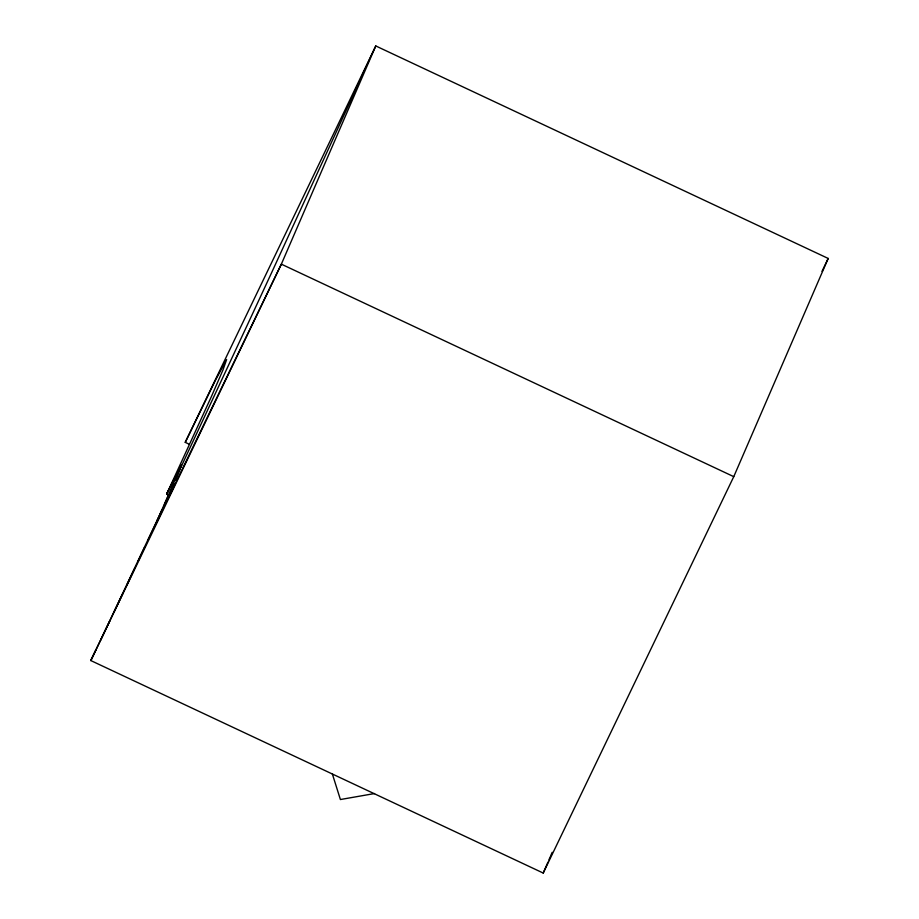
<?xml version="1.0" encoding="UTF-8"?>
<svg xmlns="http://www.w3.org/2000/svg" width="919" height="919" viewBox="0 0 919 919"><rect width="100%" height="100%" fill="white"/><g stroke="black" fill="none" stroke-linecap="round" stroke-linejoin="round"><path stroke-width="1.38" d="M180.388 468.564L179.71 470.229A85.295 1.413 -64.8 0 1 176.735 477.179L175.426 480.155M109.809 620.888L90.809 660.554L543.221 873.05L547.942 862.137M548.884 859.954L550.297 856.68M550.768 855.589L552.193 852.315M543.221 873.05L733.764 476.651L828.191 258.446L375.779 45.95L185.236 442.349L189.13 444.176M173.967 483.44L170.589 490.964M168.682 495.192L164.409 504.565M162.054 509.712L156.896 520.878M148.097 539.821L281.352 264.155L375.779 45.95L271.668 272.564A825.009 13.693 -64.8 0 1 248.302 322.902L180.917 467.243L181.514 465.29L179.216 469.035M144.88 546.702L138.034 561.314M134.404 569.022L126.73 585.265M122.698 593.777L114.232 611.594M100.562 640.221L159.55 515.145L181.376 465.336L175.816 475.594M95.748 650.273L90.809 660.554L281.352 264.155L733.764 476.651M185.236 442.349L215.701 379.777L226.625 359.57L222.984 369.932L211.473 396.422L166.684 493.985L169.039 495.64M821.988 271.358L828.191 258.446M168.866 489.551L166.684 493.985L174.346 478.523M170.865 485.496L178.252 470.85M374.538 793.545L340.398 799.53L332.345 773.924"/></g></svg>
